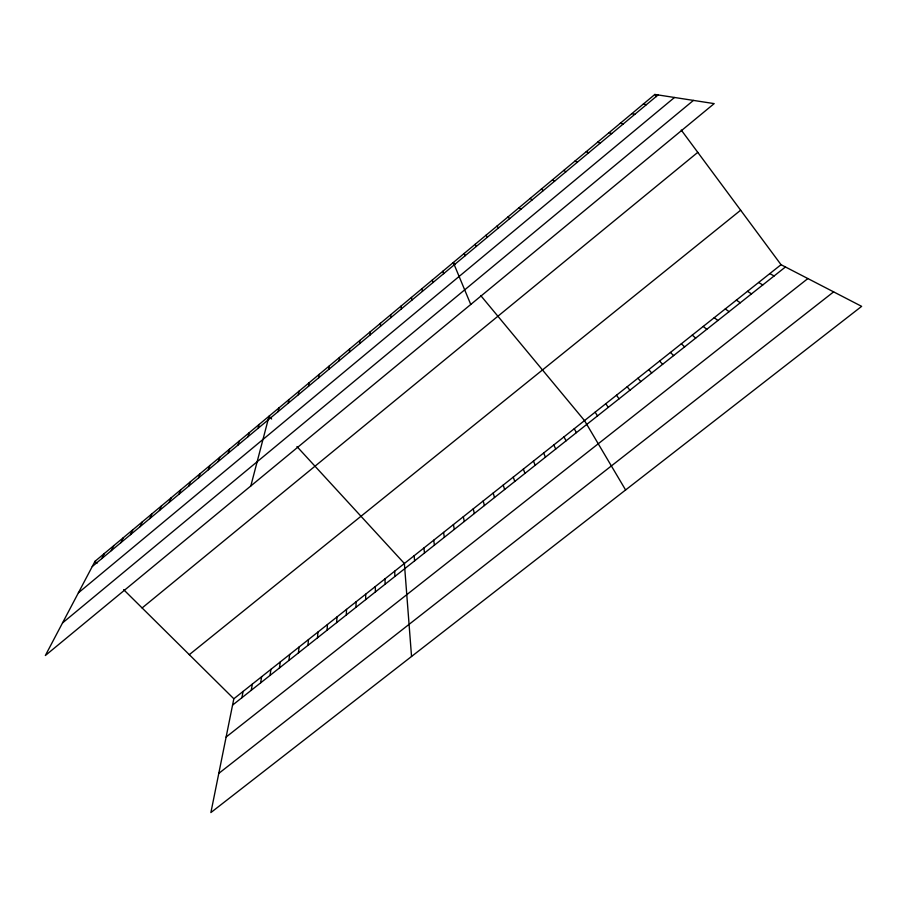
<?xml version="1.0" encoding="UTF-8"?>
<svg xmlns="http://www.w3.org/2000/svg" width="907" height="907" viewBox="0 0 907 907"><rect width="100%" height="100%" fill="white"/><g stroke="black" fill="none" stroke-linecap="round" stroke-linejoin="round"><path stroke-width="1.36" d="M355.986 607.293L356.077 601.806M359.796 343.549L359.841 340.465M346.327 614.957L346.508 609.402M336.678 622.587L336.962 616.975M349.467 352.154L349.626 348.991M327.076 630.206L327.438 624.526M317.495 637.802L317.96 632.054M339.173 360.737L339.445 357.483M307.949 645.365L308.493 639.548M298.426 652.915L299.072 647.031M328.912 369.285L329.286 365.952M288.925 660.432L289.662 654.491M279.458 667.937L280.297 661.929M318.686 377.811L319.162 374.387M270.025 675.409L270.944 669.343M260.615 682.869L261.624 676.735M308.493 386.303L309.083 382.799M251.239 690.306L252.339 684.105M241.886 697.71L243.076 691.451M298.335 394.772L299.027 391.189M781.04 264.697L233.836 698.775L210.889 812.559L861.65 306.351L781.04 264.697L681.236 130.041M288.199 403.218L288.993 399.545M278.109 411.631L279.005 407.878M250.82 485.959L269.05 416.188L271.624 419M258.019 428.376L259.119 424.465M248.019 436.709L249.221 432.718M238.053 445.02L239.357 440.949M228.111 453.296L229.516 449.146M218.213 461.55L219.709 457.321M208.338 469.781L209.936 465.472M198.497 477.978L200.198 473.601M188.69 486.152L190.481 481.696M178.906 494.304L180.799 489.769M169.155 502.433L171.151 497.818M159.439 510.528L161.525 505.845M149.757 518.6L151.934 513.838M140.097 526.65L142.376 521.808M130.472 534.665L132.841 529.756M120.88 542.669L123.341 537.681M111.312 550.64L113.874 545.583M101.777 558.587L104.43 553.463M95.008 561.308L45.35 655.512L714.172 103.613L654.865 94.441L95.008 561.308L97.004 563.281M92.276 566.512L658.085 94.94M78.387 592.838L674.491 97.48M62.526 622.928L693.436 100.405M142.116 607.951L697.778 152.353M189.291 654.673L740.656 210.209M232.566 705.102L785.451 266.975M226.115 737.051L807.876 278.562M218.78 773.399L833.624 291.873M643.335 104.056L646.419 104.656M631.85 113.636L634.798 114.35M620.399 123.182L623.222 123.998M608.994 132.694L611.681 133.612M597.622 142.172L600.185 143.193M586.296 151.628L588.722 152.75M575.004 161.038L577.306 162.262M769.816 273.608L774.102 275.977M758.626 282.485L762.787 284.945M563.746 170.425L565.934 171.752M747.481 291.328L751.518 293.879M736.359 300.138L740.282 302.779M552.533 179.779L554.585 181.196M725.283 308.936L729.081 311.657M714.24 317.688L717.913 320.5M541.366 189.098L543.293 190.617M703.242 326.418L706.78 329.32M692.268 335.125L695.692 338.107M530.221 198.384L532.024 200.005M681.338 343.798L684.638 346.871M123.624 589.641L233.836 698.775M670.443 352.438L673.629 355.601M519.121 207.635L520.799 209.358M659.57 361.054L662.643 364.297M296.963 446.573L404.375 563.496L411.54 656.464M648.743 369.648L651.702 372.97M508.067 216.864L509.621 218.678M637.961 378.208L640.796 381.609M454.985 264.527L453.319 262.52L470.756 304.469M480.71 295.523L584.516 420.599L625.603 489.961M627.202 386.733L629.923 390.225M497.036 226.058L498.476 227.963M654.865 94.441L656.464 96.618M616.477 395.248L619.084 398.819M605.785 403.717L608.28 407.379M486.05 235.219L487.365 237.226M595.139 412.175L597.509 415.905M475.098 244.346L476.3 246.455M574.244 428.739L576.399 432.639M564.007 436.868L566.047 440.836M464.191 253.45L465.257 255.649M553.792 444.963L555.73 449.022M543.622 453.035L545.447 457.162M533.475 461.085L535.198 465.291M523.362 469.112L524.972 473.386M442.797 271.295L443.636 273.676M513.271 477.116L514.779 481.458M503.226 485.086L504.632 489.508M432.31 280.036L433.036 282.508M493.204 493.034L494.508 497.535M483.204 500.959L484.406 505.539M421.857 288.755L422.469 291.317M473.25 508.861L474.35 513.509M463.318 516.741L464.316 521.457M411.438 297.439L411.937 300.092M453.421 524.586L454.316 529.382M443.557 532.42L444.351 537.284M401.053 306.101L401.438 308.845M433.716 540.221L434.408 545.152M423.909 547.998L424.499 553.009M390.702 314.729L390.974 317.563M414.125 555.764L414.624 560.832M380.384 323.334L380.543 326.248M394.658 571.206L394.953 576.421M384.965 578.893L385.169 584.176M375.305 586.557L375.419 591.897M370.101 331.917L370.158 334.91M365.68 594.198L365.691 599.606"/></g></svg>
